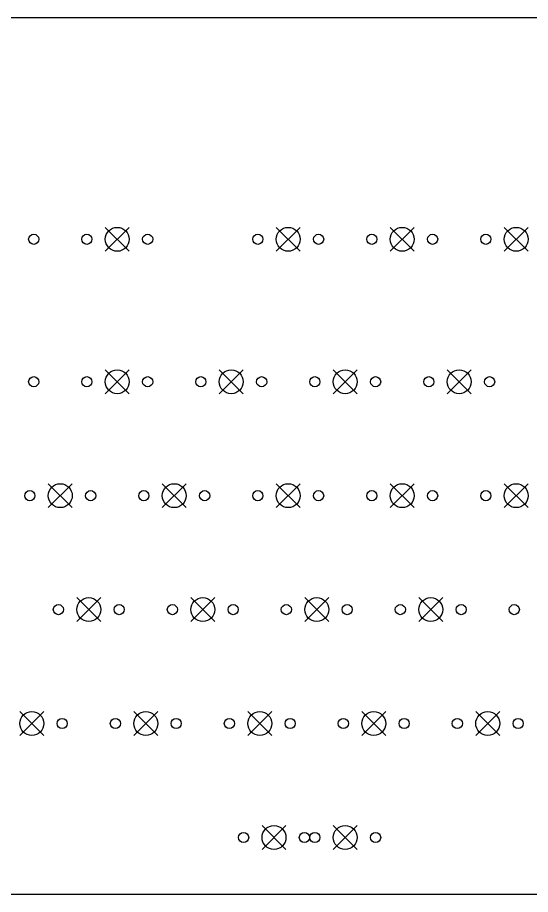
# Model space of a CAD drawing. Extents: x 35 to 385, y -225 to -55.
# Drawn here: x 125.3 to 211, y -201.9 to -55.3 of the extents above; entities that cross this region are included whole.
import ezdxf

# ---------------------------------------------------------------- set-up
doc = ezdxf.new("R2010")
doc.units = 0
doc.layers.add('BLACK', color=7, linetype='CONTINUOUS')

msp = doc.modelspace()

# ---------------------------------------------------------------- linework, layer by layer
at = {"layer": 'BLACK', "linetype": 'CONTINUOUS'}
for p, q in [((40.4516, -55.3135), (381.5, -55.3135)), ((139.922, -90.3925), (143.922, -94.3925)), ((143.922, -90.3925), (139.922, -94.3925)), ((168.498, -90.3925), (172.498, -94.3925)), ((172.498, -90.3925), (168.498, -94.3925)), ((187.547, -90.3925), (191.547, -94.3925)), ((191.547, -90.3925), (187.547, -94.3925)), ((206.597, -90.3925), (210.597, -94.3925)), ((210.597, -90.3925), (206.597, -94.3925)), ((139.922, -114.205), (143.922, -118.205)), ((143.922, -114.205), (139.922, -118.205)), ((158.972, -114.205), (162.972, -118.205)), ((162.972, -114.205), (158.972, -118.205)), ((178.022, -114.205), (182.022, -118.205)), ((182.022, -114.205), (178.022, -118.205)), ((197.072, -114.205), (201.072, -118.205)), ((201.072, -114.205), (197.072, -118.205)), ((130.398, -133.255), (134.398, -137.255)), ((134.398, -133.255), (130.398, -137.255)), ((149.447, -133.255), (153.447, -137.255)), ((153.447, -133.255), (149.447, -137.255)), ((168.498, -133.255), (172.498, -137.255)), ((172.498, -133.255), (168.498, -137.255)), ((187.547, -133.255), (191.547, -137.255)), ((191.547, -133.255), (187.547, -137.255)), ((206.597, -133.255), (210.597, -137.255)), ((210.597, -133.255), (206.597, -137.255)), ((135.16, -152.305), (139.16, -156.305)), ((139.16, -152.305), (135.16, -156.305)), ((154.21, -152.305), (158.21, -156.305)), ((158.21, -152.305), (154.21, -156.305)), ((173.26, -152.305), (177.26, -156.305)), ((177.26, -152.305), (173.26, -156.305)), ((192.31, -152.305), (196.31, -156.305)), ((196.31, -152.305), (192.31, -156.305)), ((125.635, -171.355), (129.635, -175.355)), ((129.635, -171.355), (125.635, -175.355)), ((144.685, -171.355), (148.685, -175.355)), ((148.685, -171.355), (144.685, -175.355)), ((163.735, -171.355), (167.735, -175.355)), ((167.735, -171.355), (163.735, -175.355)), ((182.785, -171.355), (186.785, -175.355)), ((186.785, -171.355), (182.785, -175.355)), ((201.835, -171.355), (205.835, -175.355)), ((205.835, -171.355), (201.835, -175.355)), ((166.116, -190.405), (170.116, -194.405)), ((170.116, -190.405), (166.116, -194.405)), ((178.022, -190.405), (182.022, -194.405)), ((182.022, -190.405), (178.022, -194.405)), ((381.506, -201.93), (40.4576, -201.93))]:
    msp.add_line(p, q, dxfattribs=at)
at = {"layer": 'BLACK'}
for centre, radius in [((141.922, -92.3925), 2), ((170.498, -92.3925), 2), ((189.547, -92.3925), 2), ((208.597, -92.3925), 2), ((127.953, -92.3925), 0.85), ((136.843, -92.3925), 0.85), ((147.002, -92.3925), 0.85), ((165.417, -92.3925), 0.85), ((175.577, -92.3925), 0.85), ((184.468, -92.3925), 0.85), ((194.627, -92.3925), 0.85), ((203.517, -92.3925), 0.85), ((141.922, -116.205), 2), ((160.972, -116.205), 2), ((180.022, -116.205), 2), ((199.072, -116.205), 2), ((127.953, -116.205), 0.85), ((136.843, -116.205), 0.85), ((147.002, -116.205), 0.85), ((155.892, -116.205), 0.85), ((166.052, -116.205), 0.85), ((174.942, -116.205), 0.85), ((185.102, -116.205), 0.85), ((193.992, -116.205), 0.85), ((204.153, -116.205), 0.85), ((132.398, -135.255), 2), ((151.447, -135.255), 2), ((170.498, -135.255), 2), ((189.547, -135.255), 2), ((208.597, -135.255), 2), ((127.317, -135.255), 0.85), ((137.477, -135.255), 0.85), ((146.368, -135.255), 0.85), ((156.528, -135.255), 0.85), ((165.417, -135.255), 0.85), ((175.577, -135.255), 0.85), ((184.468, -135.255), 0.85), ((194.627, -135.255), 0.85), ((203.517, -135.255), 0.85), ((137.16, -154.305), 2), ((156.21, -154.305), 2), ((175.26, -154.305), 2), ((194.31, -154.305), 2), ((132.08, -154.305), 0.85), ((142.24, -154.305), 0.85), ((151.13, -154.305), 0.85), ((161.29, -154.305), 0.85), ((170.18, -154.305), 0.85), ((180.34, -154.305), 0.85), ((189.23, -154.305), 0.85), ((199.39, -154.305), 0.85), ((208.28, -154.305), 0.85), ((127.635, -173.355), 2), ((146.685, -173.355), 2), ((165.735, -173.355), 2), ((184.785, -173.355), 2), ((203.835, -173.355), 2), ((132.715, -173.355), 0.85), ((141.605, -173.355), 0.85), ((151.765, -173.355), 0.85), ((160.655, -173.355), 0.85), ((170.815, -173.355), 0.85), ((179.705, -173.355), 0.85), ((189.865, -173.355), 0.85), ((198.755, -173.355), 0.85), ((208.915, -173.355), 0.85), ((168.116, -192.405), 2), ((180.022, -192.405), 2), ((163.036, -192.405), 0.85), ((173.196, -192.405), 0.85), ((174.942, -192.405), 0.85), ((185.102, -192.405), 0.85)]:
    msp.add_circle(centre, radius, dxfattribs=at)

doc.saveas('drawing.dxf')
